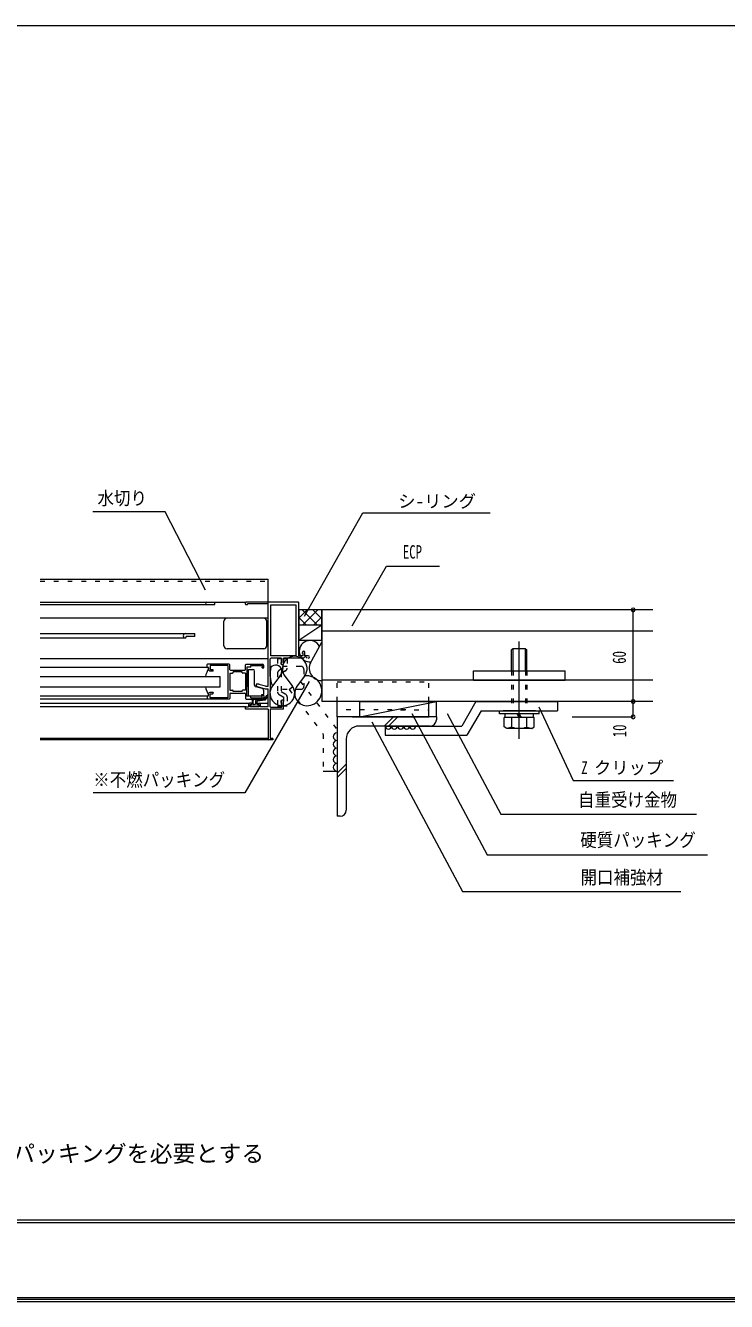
# Model space of a CAD drawing. Units: millimetres, scale not verified. Extents: x -1209 to 1209, y -852 to 852.
# Drawn here: x -59 to 399, y -852 to -18 of the extents above; entities that cross this region are included whole.
import ezdxf
from ezdxf.enums import TextEntityAlignment as Align

# ---------------------------------------------------------------- set-up
doc = ezdxf.new("R2010")
doc.units = ezdxf.units.MM
doc.header["$LTSCALE"] = 3
doc.linetypes.add('USER1', pattern=[3, 1, -2])
for name, color, linetype, lineweight in [('0-1_0-0WAKU', 7, 'Continuous', 18), ('0-2_0-1AL', 5, 'Continuous', 18), ('0-3_0-2SUNPO', 7, 'Continuous', 18), ('0-4_0-3STEEL', 6, 'Continuous', 18), ('0-5_0-4KANAMONO', 6, 'Continuous', 18), ('0-6_0-5FUKUSIZA', 3, 'Continuous', 18), ('0-9_0-8SASH', 4, 'Continuous', 18)]:
    doc.layers.add(name, color=color, linetype=linetype, lineweight=lineweight)
doc.styles.add('ＭＳ ゴシック', font='')
doc.styles.get('ＭＳ ゴシック').set_extended_font_data('MS Gothic')

msp = doc.modelspace()

# ---------------------------------------------------------------- linework, layer by layer
at = {"layer": '0-1_0-0WAKU'}
for p, q in [((-1207, -17.85), (0, -17.85)), ((0, -17.85), (1207, -17.85)), ((-1207, -799), (1207, -799)), ((-1207, -800.7), (1207, -800.7)), ((1208.207, -851.207), (-1208.207, -851.207)), ((1207, -850), (-1207, -850)), ((-1209.414, -852.414), (1209.414, -852.414))]:
    msp.add_line(p, q, dxfattribs=at)
at = {"layer": '0-2_0-1AL'}
for p, q in [((351.21, -400.038), (134.555, -400.038)), ((134.555, -400.038), (134.555, -460.038)), ((351.21, -414.038), (134.555, -414.038)), ((351.21, -446.038), (134.555, -446.038)), ((351.21, -460.038), (134.555, -460.038))]:
    msp.add_line(p, q, dxfattribs=at)
at = {"layer": '0-3_0-2SUNPO'}
for p, q in [((32.001, -336.033), (-15.159, -336.033)), ((58.504, -387.269), (32.001, -336.033)), ((123.206, -404.083), (161.508, -336.486)), ((161.508, -336.486), (244.754, -336.629)), ((154.441, -410.415), (176.965, -371.402)), ((176.965, -371.402), (211.567, -371.402)), ((338.29, -460.038), (338.29, -400.038)), ((126.203, -446.893), (84.225, -519.713)), ((276.487, -463.389), (299.065, -511.59)), ((338.29, -470.038), (338.29, -460.038)), ((193.381, -467.794), (242.802, -560.348)), ((216.627, -467.794), (251.751, -533.574)), ((298.29, -470.038), (338.29, -470.038)), ((299.065, -511.59), (364.692, -511.59)), ((84.225, -519.713), (-15.09, -519.713)), ((251.751, -533.574), (379.743, -533.574)), ((242.802, -560.348), (386.859, -560.348))]:
    msp.add_line(p, q, dxfattribs=at)
msp.add_lwpolyline([(167.374, -473.215), (226.681, -584.285), (369.488, -584.285)], dxfattribs=at)
for centre, start, end in [((338.29, -400.038), 0, 180), ((338.29, -400.038), 180, 0), ((338.29, -460.038), 0, 180), ((338.29, -460.038), 0, 180), ((338.29, -460.038), 180, 0), ((338.29, -460.038), 180, 0), ((338.29, -470.038), 0, 180), ((338.29, -470.038), 180, 0)]:
    msp.add_arc(centre, 1.2, start, end, dxfattribs=at)
at = {"layer": '0-4_0-3STEEL', "linetype": 'USER1'}
for p, q in [((144.555, -447.036), (204.556, -447.038)), ((144.555, -460.038), (144.555, -447.038)), ((204.556, -460.038), (204.556, -447.038)), ((189.554, -465.538), (148.153, -465.538)), ((185.957, -465.538), (204.556, -465.538))]:
    msp.add_line(p, q, dxfattribs=at)
at = {"layer": '0-4_0-3STEEL'}
for p, q in [((144.555, -470.038), (144.555, -460.038)), ((204.556, -470.038), (204.556, -460.038)), ((209.553, -470.038), (144.555, -470.038)), ((144.555, -470.038), (144.555, -535.039)), ((154.555, -470.038), (204.556, -470.038)), ((175.449, -476.038), (181.449, -470.038)), ((178.279, -476.038), (184.279, -470.038)), ((209.553, -470.038), (209.553, -472.039)), ((205.555, -476.038), (159.055, -476.038)), ((150.555, -484.54), (150.555, -531.04)), ((144.555, -506.932), (150.555, -500.932)), ((144.555, -509.761), (150.555, -503.761)), ((146.553, -535.039), (144.555, -535.039))]:
    msp.add_line(p, q, dxfattribs=at)
for centre, radius, start, end in [((205.555, -472.039), 4, 270, 0), ((159.055, -484.54), 8.5, 90, 180), ((146.553, -531.04), 4, 270, 0)]:
    msp.add_arc(centre, radius, start, end, dxfattribs=at)
at = {"layer": '0-5_0-4KANAMONO'}
for p, q in [((259.789, -425.537), (258.789, -426.113)), ((259.789, -440.037), (259.789, -425.537)), ((267.79, -425.537), (259.789, -425.537)), ((263.789, -484.41), (263.789, -420.649)), ((267.79, -440.037), (267.79, -425.537)), ((267.79, -425.537), (268.79, -426.113)), ((258.789, -440.037), (258.789, -426.113)), ((268.79, -440.037), (268.79, -426.113)), ((233.789, -440.037), (293.789, -440.037)), ((233.789, -446.037), (233.789, -440.037)), ((293.789, -446.037), (293.789, -440.037)), ((233.789, -446.037), (293.789, -446.037)), ((235.332, -460.038), (226.089, -476.038)), ((238.789, -466.038), (229.55, -482.038)), ((235.332, -460.038), (288.789, -460.038)), ((238.789, -466.038), (288.789, -466.038)), ((250.789, -468.038), (250.789, -466.038)), ((274.29, -466.038), (253.289, -466.038)), ((276.789, -468.038), (276.789, -466.038)), ((288.789, -460.038), (288.789, -466.038)), ((276.789, -468.038), (250.789, -468.038)), ((273.609, -470.538), (253.989, -470.538)), ((254.589, -470.538), (254.589, -468.038)), ((258.889, -476.712), (258.889, -470.538)), ((263.789, -470.538), (262.349, -468.038)), ((265.229, -470.538), (263.789, -468.038)), ((268.709, -476.712), (268.709, -470.538)), ((272.989, -470.538), (272.989, -468.038)), ((176.09, -476.038), (226.089, -476.038)), ((176.09, -476.038), (176.09, -482.038)), ((176.09, -482.038), (229.55, -482.038)), ((272.049, -477.538), (255.549, -477.538)), ((268.709, -476.712), (272.049, -477.538))]:
    msp.add_line(p, q, dxfattribs=at)
at = {"layer": '0-5_0-4KANAMONO', "linetype": 'USER1'}
for p, q in [((258.789, -440.037), (258.789, -466.038)), ((259.789, -440.037), (259.789, -466.038)), ((267.79, -440.037), (267.79, -466.038)), ((268.79, -440.037), (268.79, -466.038)), ((144.555, -447.036), (204.556, -447.036)), ((144.555, -460.038), (144.555, -447.036)), ((204.556, -460.038), (204.556, -447.036))]:
    msp.add_line(p, q, dxfattribs=at)
at = {"layer": '0-5_0-4KANAMONO'}
for points in [[(258.889, -476.712), (255.549, -477.538), (253.989, -476.634), (253.989, -470.538)], [(272.049, -477.538), (273.609, -476.634), (273.609, -470.538)]]:
    msp.add_lwpolyline(points, dxfattribs=at)
msp.add_arc((263.789, -462.538), 15, 250.903, 289.09698, dxfattribs=at)
at = {"layer": '0-6_0-5FUKUSIZA'}
for p, q in [((134.555, -400.038), (119.556, -400.038)), ((119.556, -405.384), (124.902, -400.038)), ((119.556, -400.038), (119.556, -420.038)), ((131.677, -410.038), (121.677, -400.038)), ((121.972, -410.038), (131.972, -400.038)), ((134.555, -405.845), (128.748, -400.038)), ((134.555, -420.038), (134.555, -400.038)), ((124.605, -410.038), (119.556, -404.988)), ((129.044, -410.038), (134.555, -404.526)), ((134.555, -410.038), (119.556, -410.038)), ((134.555, -410.038), (119.556, -420.038)), ((134.555, -420.038), (119.556, -420.038)), ((134.447, -421.398), (127.944, -433.349)), ((107.135, -443.347), (102.275, -449.827)), ((110.375, -443.347), (115.235, -449.827)), ((123.335, -443.347), (118.475, -449.827)), ((159.553, -470.038), (209.553, -460.038)), ((159.553, -470.038), (159.553, -460.038)), ((159.553, -460.038), (209.553, -460.038)), ((209.553, -470.038), (209.553, -460.038))]:
    msp.add_line(p, q, dxfattribs=at)
for centre, radius, start, end in [((126.809, -427.121), 7, 26.86566, 275.2342), ((116.855, -438.487), 8.1, 323.12273, 216.87018), ((134.424, -438.209), 8.1, 143.12981, 270), ((119.812, -442.216), 19.117, 165.98495, 203.46123), ((104.347, -440.316), 4.118, 312.6164, 138.47251), ((108.755, -454.687), 8.1, 143.12981, 36.87016), ((124.955, -454.687), 8.1, 143.12981, 267.66164), ((124.752, -452.977), 9.804, 269.25626, 97.95898), ((144.555, -482.95), 2.5, 90, 270), ((178.089, -476.038), 2, 180, 0), ((182.083, -476.038), 2, 180, 0), ((186.083, -476.038), 2, 180, 0), ((190.077, -476.038), 2, 180, 0), ((194.083, -476.038), 2, 180, 0), ((144.555, -487.947), 2.5, 90, 270), ((144.555, -492.948), 2.5, 90, 270), ((144.555, -497.95), 2.5, 90, 270), ((144.555, -502.947), 2.5, 90, 270)]:
    msp.add_arc(centre, radius, start, end, dxfattribs=at)
at = {"layer": '0-9_0-8SASH'}
for p, q in [((-49.65, -380.038), (99.555, -380.038)), ((99.555, -396.088), (99.555, -380.038)), ((-49.65, -395.038), (85.055, -395.038)), ((-49.65, -396.438), (64.556, -396.438)), ((64.556, -396.438), (64.556, -395.038)), ((84.855, -395.038), (84.556, -395.338)), ((84.556, -396.388), (84.556, -395.338)), ((84.556, -396.388), (84.855, -396.688)), ((119.255, -395.038), (84.855, -395.038)), ((86.055, -396.688), (84.855, -396.688)), ((86.055, -396.688), (86.055, -396.088)), ((99.555, -396.088), (86.055, -396.088)), ((99.555, -449.988), (99.555, -396.088)), ((117.906, -430.038), (117.906, -396.688)), ((119.556, -395.338), (119.255, -395.038)), ((119.556, -430.038), (119.556, -395.338)), ((99.555, -405.538), (-49.65, -405.538)), ((70.555, -423.538), (70.555, -407.538)), ((98.556, -423.538), (98.556, -407.538)), ((-49.65, -415.538), (51.556, -415.538)), ((51.556, -417.538), (51.556, -415.538)), ((45.339, -418.538), (-49.65, -418.538)), ((45.916, -417.538), (45.339, -418.538)), ((51.556, -417.538), (45.916, -417.538)), ((96.556, -425.538), (72.556, -425.538)), ((99.555, -432.088), (-49.65, -432.088)), ((101.256, -431.688), (100.755, -432.188)), ((100.755, -443.738), (100.755, -432.188)), ((117.906, -430.038), (101.206, -430.038)), ((108.006, -431.688), (101.256, -431.688)), ((108.505, -432.188), (108.006, -431.688)), ((108.505, -434.538), (108.505, -432.188)), ((109.556, -435.538), (109.556, -431.688)), ((122.706, -431.688), (109.556, -431.688)), ((122.355, -430.038), (119.556, -430.038)), ((122.706, -431.688), (123.555, -430.838)), ((123.555, -430.038), (123.555, -427.863)), ((125.731, -430.038), (123.555, -430.038)), ((124.056, -430.838), (123.555, -430.838)), ((124.056, -430.838), (124.906, -431.688)), ((60.556, -437.788), (-49.65, -437.788)), ((59.856, -435.538), (59.555, -435.838)), ((59.555, -437.438), (59.555, -435.838)), ((59.555, -437.438), (59.856, -437.738)), ((74.006, -435.538), (59.856, -435.538)), ((59.856, -437.738), (60.556, -437.738)), ((60.556, -437.738), (60.556, -439.288)), ((63.556, -440.038), (61.306, -440.038)), ((73.055, -436.538), (61.556, -436.538)), ((61.855, -439.138), (63.255, -439.138)), ((63.556, -439.438), (63.255, -439.138)), ((63.556, -440.038), (63.556, -439.438)), ((73.055, -436.538), (73.055, -457.538)), ((74.506, -436.038), (74.006, -435.538)), ((74.506, -439.238), (74.506, -436.038)), ((74.506, -439.238), (74.806, -439.538)), ((74.506, -441.488), (76.255, -441.488)), ((74.506, -441.488), (74.506, -452.588)), ((74.806, -439.538), (84.306, -439.538)), ((76.255, -441.488), (76.556, -441.188)), ((82.556, -440.538), (76.556, -440.538)), ((76.556, -441.188), (76.556, -440.538)), ((82.556, -441.188), (82.556, -440.538)), ((82.556, -441.188), (82.856, -441.488)), ((84.605, -441.488), (82.856, -441.488)), ((84.306, -439.538), (84.605, -439.238)), ((85.106, -435.538), (84.605, -436.038)), ((84.605, -439.238), (84.605, -436.038)), ((84.605, -441.488), (84.605, -452.588)), ((85.106, -435.538), (95.556, -435.538)), ((85.606, -437.488), (85.606, -443.588)), ((88.105, -437.488), (85.606, -437.488)), ((86.556, -439.088), (89.555, -439.088)), ((86.556, -456.588), (86.556, -439.088)), ((88.105, -437.488), (88.105, -436.538)), ((88.105, -436.538), (95.556, -436.538)), ((90.555, -449.332), (90.555, -440.088)), ((95.556, -436.538), (95.556, -438.038)), ((95.556, -438.038), (95.556, -437.488)), ((95.556, -438.038), (96.556, -438.038)), ((95.556, -438.038), (96.556, -438.038)), ((96.556, -438.038), (96.556, -436.538)), ((96.556, -438.038), (96.556, -436.538)), ((107.905, -435.538), (107.905, -434.538)), ((108.505, -434.538), (107.905, -434.538)), ((107.905, -435.538), (108.406, -436.038)), ((109.055, -436.038), (108.406, -436.038)), ((109.055, -436.038), (109.556, -435.538)), ((-49.65, -443.638), (68.056, -443.638)), ((-49.65, -450.438), (68.056, -450.438)), ((68.056, -450.438), (68.056, -443.638)), ((85.606, -443.588), (85.606, -450.488)), ((85.606, -456.588), (85.606, -450.488)), ((95.465, -451.478), (91.283, -450.294)), ((91.856, -448.538), (91.555, -448.838)), ((91.555, -448.838), (91.555, -449.269)), ((92.298, -450.235), (97.556, -451.638)), ((97.771, -449.988), (93.356, -448.81)), ((97.771, -449.988), (99.555, -449.988)), ((100.755, -443.738), (100.755, -452.338)), ((-49.65, -456.288), (60.556, -456.288)), ((59.856, -458.538), (-49.65, -458.538)), ((59.856, -456.338), (59.555, -456.638)), ((59.555, -456.638), (59.555, -458.238)), ((59.555, -458.238), (59.856, -458.538)), ((59.856, -456.338), (60.556, -456.338)), ((74.006, -458.538), (59.856, -458.538)), ((60.556, -456.338), (60.556, -454.788)), ((63.556, -454.038), (61.306, -454.038)), ((61.855, -454.938), (61.556, -455.238)), ((61.556, -457.538), (61.556, -455.238)), ((73.055, -457.538), (61.556, -457.538)), ((61.855, -454.938), (63.255, -454.938)), ((63.255, -454.938), (63.556, -454.638)), ((63.556, -454.038), (63.556, -454.638)), ((74.006, -458.538), (74.506, -458.038)), ((74.506, -452.588), (76.255, -452.588)), ((74.806, -454.538), (74.506, -454.838)), ((74.506, -454.838), (74.506, -458.038)), ((74.806, -454.538), (84.306, -454.538)), ((76.556, -452.888), (76.255, -452.588)), ((82.856, -452.588), (82.556, -452.888)), ((82.556, -453.538), (82.556, -452.888)), ((84.605, -452.588), (82.856, -452.588)), ((84.605, -454.838), (84.306, -454.538)), ((84.605, -454.838), (84.605, -458.038)), ((84.605, -458.038), (85.106, -458.538)), ((85.106, -458.538), (95.556, -458.538)), ((88.105, -456.588), (85.606, -456.588)), ((95.356, -456.588), (86.556, -456.588)), ((88.105, -457.538), (88.105, -456.588)), ((88.105, -457.538), (95.556, -457.538)), ((89.155, -461.538), (89.155, -458.938)), ((91.73, -459.119), (97.09, -458.308)), ((95.356, -455.388), (96.556, -455.388)), ((95.356, -456.588), (95.356, -455.388)), ((95.556, -457.538), (95.556, -456.038)), ((96.556, -456.038), (95.556, -456.038)), ((96.556, -455.388), (96.556, -452.922)), ((96.556, -456.038), (96.556, -457.538)), ((97.281, -458.14), (98.643, -456.109)), ((97.556, -451.638), (99.555, -451.638)), ((97.768, -458.85), (99.084, -456.887)), ((99.555, -463.388), (99.555, -451.638)), ((100.755, -463.488), (100.755, -452.338)), ((87.119, -461.238), (-49.65, -461.238)), ((85.055, -463.388), (-49.65, -463.388)), ((84.855, -463.388), (84.556, -463.688)), ((84.556, -464.738), (84.556, -463.688)), ((84.556, -464.738), (84.855, -465.038)), ((84.855, -463.388), (86.556, -463.388)), ((99.555, -465.038), (84.855, -465.038)), ((86.556, -462.138), (86.556, -463.388)), ((88.356, -461.138), (87.556, -461.138)), ((87.856, -462.038), (87.556, -462.338)), ((87.556, -463.388), (87.556, -462.338)), ((93.556, -463.388), (87.556, -463.388)), ((87.806, -462.338), (87.806, -462.738)), ((87.856, -462.038), (88.555, -462.038)), ((88.656, -462.038), (88.105, -462.038)), ((88.329, -462.938), (90.332, -462.938)), ((88.856, -461.638), (88.356, -461.138)), ((88.555, -462.038), (88.856, -461.738)), ((88.856, -461.738), (88.856, -461.638)), ((89.755, -461.538), (89.755, -459.284)), ((90.681, -462.038), (90.256, -462.038)), ((90.779, -462.938), (92.782, -462.938)), ((91.284, -459.59), (91.18, -461.564)), ((92.049, -460.284), (91.984, -461.511)), ((92.755, -461.138), (92.256, -461.638)), ((92.256, -461.738), (92.256, -461.638)), ((92.256, -461.738), (92.555, -462.038)), ((97.427, -459.066), (92.437, -459.821)), ((92.484, -462.038), (93.005, -462.038)), ((93.256, -462.038), (92.555, -462.038)), ((92.755, -461.138), (93.556, -461.138)), ((93.556, -462.338), (93.256, -462.038)), ((93.306, -462.338), (93.306, -462.738)), ((93.556, -463.388), (93.556, -462.338)), ((99.555, -461.238), (93.991, -461.238)), ((94.556, -463.388), (94.556, -462.138)), ((99.555, -463.388), (94.556, -463.388)), ((99.555, -465.038), (99.555, -484.738)), ((100.755, -463.488), (101.256, -463.988)), ((100.755, -465.038), (100.755, -484.138)), ((109.256, -465.038), (100.755, -465.038)), ((108.006, -463.988), (101.256, -463.988)), ((108.406, -459.038), (107.905, -459.538)), ((108.006, -463.988), (108.505, -463.488)), ((109.055, -459.038), (108.406, -459.038)), ((108.505, -463.488), (108.505, -460.538)), ((109.556, -459.538), (109.055, -459.038)), ((109.256, -465.038), (109.556, -464.738)), ((109.556, -464.738), (109.556, -459.538)), ((99.555, -484.138), (-49.65, -484.138)), ((102.555, -485.038), (-49.65, -485.038)), ((99.555, -484.738), (99.856, -485.038)), ((102.555, -485.038), (99.856, -485.038)), ((102.555, -484.138), (100.755, -484.138)), ((102.555, -484.138), (102.555, -485.038)), ((135.555, -505.447), (144.555, -505.447))]:
    msp.add_line(p, q, dxfattribs=at)
at = {"layer": '0-9_0-8SASH', "linetype": 'USER1'}
for p, q in [((-49.65, -381.238), (99.555, -381.238)), ((107.905, -432.038), (105.605, -432.038)), ((105.605, -432.038), (105.605, -463.038)), ((107.905, -432.038), (107.905, -463.038)), ((111.856, -432.038), (111.856, -438.211)), ((120.905, -437.038), (105.605, -437.038)), ((109.556, -438.038), (106.606, -439.741)), ((110.856, -439.943), (107.905, -441.646)), ((122.906, -439.038), (122.906, -450.038)), ((113.256, -452.038), (120.43, -446.604)), ((120.43, -446.604), (144.555, -478.456)), ((120.905, -452.038), (105.605, -452.038)), ((106.606, -455.334), (109.556, -457.038)), ((107.905, -453.429), (110.856, -455.132)), ((109.556, -457.038), (109.556, -463.038)), ((111.856, -456.864), (111.856, -463.038)), ((113.256, -452.038), (135.555, -481.479)), ((107.905, -463.038), (105.605, -463.038)), ((111.856, -463.038), (109.556, -463.038)), ((135.555, -481.479), (135.555, -505.447))]:
    msp.add_line(p, q, dxfattribs=at)
at = {"layer": '0-9_0-8SASH'}
for points in [[(101.206, -430.038), (101.206, -396.688), (117.906, -396.688)], [(122.355, -430.038), (122.355, -428.538), (121.905, -428.538), (121.905, -427.863)], [(61.556, -436.538), (61.556, -438.838), (61.855, -439.138)], [(91.856, -448.538), (93.356, -448.538), (93.356, -448.81)], [(82.556, -453.538), (76.556, -453.538), (76.556, -452.888)], [(108.505, -460.538), (107.905, -460.538), (107.905, -459.538)]]:
    msp.add_lwpolyline(points, dxfattribs=at)
at = {"layer": '0-9_0-8SASH', "linetype": 'USER1'}
msp.add_lwpolyline([(111.856, -432.038), (109.556, -432.038), (109.556, -438.038)], dxfattribs=at)
at = {"layer": '0-9_0-8SASH'}
for centre, radius, start, end in [((59.136, -395.738), 0.7, 90, 270), ((72.556, -407.538), 2, 90, 180), ((96.556, -407.538), 2, 0, 90), ((45.395, -417.038), 1.5, 90, 267.836), ((72.556, -423.538), 2, 180, 270), ((96.556, -423.538), 2, 270, 0), ((122.73, -427.863), 0.825, 0, 180), ((125.731, -430.863), 0.825, 270, 90), ((74.055, -447.038), 16, 147.53799, 167.73099), ((61.306, -439.288), 0.75, 180, 270), ((89.555, -440.088), 1, 0, 90), ((95.556, -436.538), 1, 0, 90), ((95.556, -436.538), 1, 0, 90), ((74.055, -447.038), 16, 192.269, 212.46199), ((91.555, -449.332), 1, 180, 254.181), ((92.555, -449.269), 1, 180, 255.06898), ((61.306, -454.788), 0.75, 90, 180), ((89.555, -458.938), 0.4, 300.00099, 180), ((95.055, -452.922), 1.5, 0, 74.181), ((95.556, -457.538), 1, 270, 0), ((96.866, -457.861), 0.5, 296.605, 326.146), ((97.352, -458.572), 0.5, 278.601, 326.13899), ((99.058, -456.388), 0.5, 273.01599, 146.15099), ((87.556, -462.138), 1, 90, 180), ((88.105, -462.338), 0.3, 90, 180), ((88.105, -462.738), 0.3, 180, 318.18999), ((88.656, -461.538), 0.5, 270, 0), ((90.256, -461.538), 0.5, 180, 270), ((90.555, -462.738), 0.3, 221.81, 318.18999), ((90.681, -461.538), 0.5, 270, 356.99599), ((91.783, -459.617), 0.5, 98.601, 176.99599), ((92.484, -461.538), 0.5, 176.99599, 270.30099), ((92.548, -460.31), 0.5, 98.601, 176.99599), ((93.005, -462.738), 0.3, 221.81, 0.22899), ((93.005, -462.338), 0.3, 0, 90), ((93.556, -462.138), 1, 0, 90)]:
    msp.add_arc(centre, radius, start, end, dxfattribs=at)
at = {"layer": '0-9_0-8SASH', "linetype": 'USER1'}
for centre, start, end in [((107.606, -441.473), 119.99998, 179.99998), ((109.856, -438.211), 300, 0), ((120.905, -439.038), 0, 90), ((120.905, -450.038), 270, 0), ((107.606, -453.602), 180, 240), ((109.856, -456.864), 0, 59.99997)]:
    msp.add_arc(centre, 2, start, end, dxfattribs=at)

# ---------------------------------------------------------------- texts
at = {"layer": '0-3_0-2SUNPO', "style": 'ＭＳ ゴシック'}
for s, height, width, p in [('水切り', 8.791, 0.9, (-12.194, -334.017)), ('ECP', 8.798, 0.7, (187.565, -369.17)), ('Z', 8.303, 0.75, (304.306, -509.925)), ('※不燃パッキング', 8.791, 0.9, (-14.978, -518.209)), ('自重受け金物', 8.791, 0.9, (302.233, -531.342)), ('硬質パッキング', 8.791, 0.9, (303.68, -557.609)), ('開口補強材', 8.791, 0.9, (303.824, -582.053))]:
    msp.add_text(s, height=height, dxfattribs=dict(at, width=width)).set_placement(p, align=Align.BOTTOM_LEFT)
for s, height, p in [('シ-リング', 8.303, (184.539, -335.618)), ('クリップ', 8.303, (312.653, -509.925)), ('※サッシとの取り合い目地は延焼のおそれのある部分に該当する場合は不燃パッキングを必要とする', 11, (-578.243, -764.479))]:
    msp.add_text(s, height=height, dxfattribs=at).set_placement(p, align=Align.BOTTOM_LEFT)
at = {"layer": '0-3_0-2SUNPO', "style": 'ＭＳ ゴシック', "width": 0.7}
for s, p in [('60', (336.19, -435.343)), ('10', (336.39, -483.409))]:
    msp.add_text(s, height=8.798, rotation=90, dxfattribs=at).set_placement(p, align=Align.BOTTOM_LEFT)

doc.saveas('drawing.dxf')
